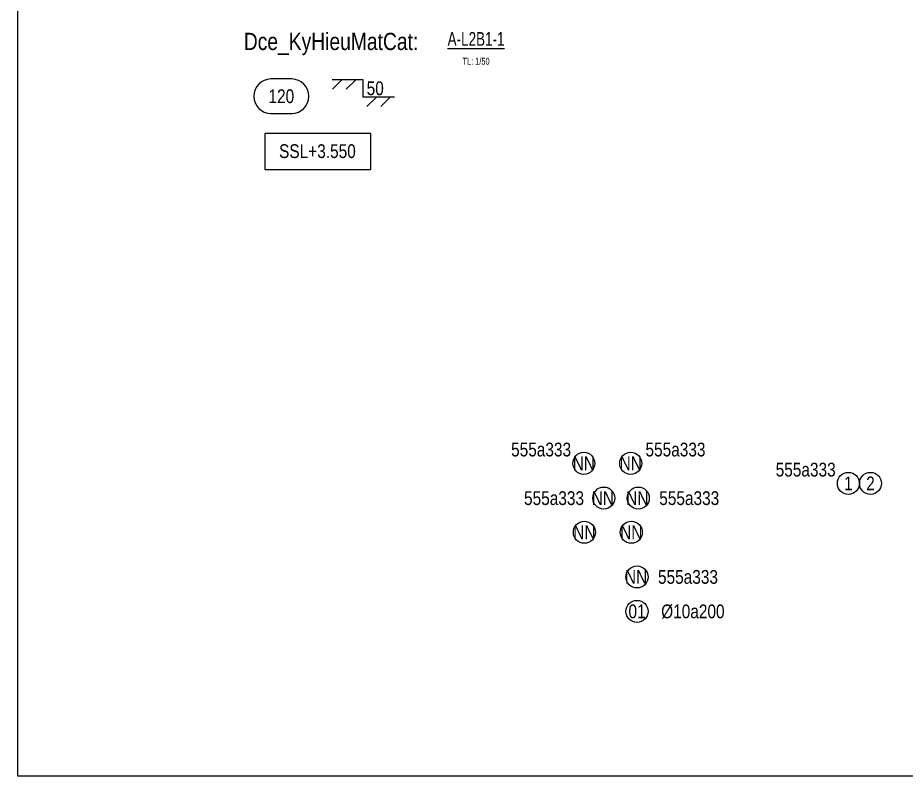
# Model space of a CAD drawing. Header units: millimetres. Extents: x -15569 to 41958, y -841 to 21330.
# Drawn here: x 0 to 12885, y 0 to 10999 of the extents above; entities that cross this region are included whole.
import ezdxf
from ezdxf.enums import TextEntityAlignment as Align

# ---------------------------------------------------------------- set-up
doc = ezdxf.new("R2010")
doc.units = ezdxf.units.MM
doc.layers.add('DCE_NAME', color=2, linetype='Continuous', lineweight=25)
doc.layers.add('Dce_ViTriThep', color=7, linetype='Continuous', lineweight=13)
doc.styles.add('Dce_Text', font='arial.ttf', dxfattribs={"width": 0.8})
doc.styles.add('Dce_Text2', font='arial.ttf', dxfattribs={"width": 0.8})

# ---------------------------------------------------------------- blocks, each defined once
blk = doc.blocks.new('Dce_KhMatCat')
at = {"color": 2, "linetype": 'ByBlock', "lineweight": -2, "style": 'Dce_Text2', "width": 0.7}
blk.add_attdef('TENMATCAT', text='', height=2, dxfattribs=at).set_placement((0, 0.74), align=Align.CENTER)
at = {"color": 2, "lineweight": 25, "style": 'Dce_Text2', "width": 0.7}
blk.add_attdef('TL', text='', height=1, dxfattribs=at).set_placement((0, -2), align=Align.CENTER)
blk = doc.blocks.new('*U97')
blk.add_lwpolyline([(-1.5, -2.5), (1.5, -2.5, 1), (1.5, 2.5), (-1.5, 2.5, 1)], format="xyb", close=True)
at = {"lineweight": 25, "style": 'Dce_Text', "width": 0.8}
blk.add_attdef('200', text='', height=2, dxfattribs=at).set_placement((0, 0), align=Align.MIDDLE_CENTER)
blk = doc.blocks.new('*U98')
for p, q in [((-3, 2.5), (-4.41, 1.09)), ((-1, 2.5), (-2.41, 1.09)), ((2, 0), (0.59, -1.41)), ((4, 0), (2.59, -1.41))]:
    blk.add_line(p, q)
blk.add_lwpolyline([(-4.44, 2.5), (0, 2.5), (0, 0), (4.59, 0)])
at = {"lineweight": 25, "style": 'Dce_Text', "width": 0.8, "flags": 8}
blk.add_attdef('50', text='', height=2, dxfattribs=at).set_placement((0.54, -0.36), align=Align.BOTTOM_LEFT)
blk = doc.blocks.new('*U99')
blk.add_lwpolyline([(-7.76, 7.16), (-7.76, 1.92), (7.6, 1.92), (7.6, 7.16)], close=True)
at = {"lineweight": 25, "style": 'Dce_Text', "width": 0.8, "flags": 8}
blk.add_attdef('LEVEL', text='', height=2, dxfattribs=at).set_placement((-0.15, 4.59), align=Align.MIDDLE_CENTER)
blk = doc.blocks.new('Dce_KhtSHTPhai')
at = {"color": 2}
blk.add_circle((-1.6, 0), 1.6, dxfattribs=at)
at = {"color": 2, "style": 'Dce_Text', "width": 0.8}
blk.add_attdef('SH', text='', height=2, dxfattribs=at).set_placement((-1.6, 0), align=Align.MIDDLE_CENTER)
blk = doc.blocks.new('Dce_KhtSHTTrai')
at = {"color": 2}
blk.add_circle((1.6, 0), 1.6, dxfattribs=at)
at = {"color": 2, "style": 'Dce_Text', "width": 0.8}
blk.add_attdef('SH', text='', height=2, dxfattribs=at).set_placement((1.6, 0), align=Align.MIDDLE_CENTER)
blk = doc.blocks.new('Dce_KhtThepLop1Phai')
at = {"color": 2}
for centre in [(1.6, 0), (4.8, 0)]:
    blk.add_circle(centre, 1.6, dxfattribs=at)
at = {"color": 2, "style": 'Dce_Text', "width": 0.8}
blk.add_attdef('DKVAKC', text='', height=2, dxfattribs=at).set_placement((-0.25, 1), align=Align.RIGHT)
for tag, p in [('SH', (1.6, 0)), ('SH2', (4.8, 0))]:
    blk.add_attdef(tag, text='', height=2, dxfattribs=at).set_placement(p, align=Align.MIDDLE_CENTER)
blk = doc.blocks.new('Dce_KhtMcThepChu')
at = {"color": 2}
blk.add_circle((-1.6, 0), 1.6, dxfattribs=at)
at = {"color": 2, "style": 'Dce_Text', "width": 0.8}
for tag, p in [('DKVAKC', (0.54, 1)), ('DKVAKC2', (2.04, -3))]:
    blk.add_attdef(tag, p, '', height=2, dxfattribs=at)
blk.add_attdef('SH', text='', height=2, dxfattribs=at).set_placement((-1.6, 0), align=Align.MIDDLE_CENTER)
blk = doc.blocks.new('Dce_KhtMcThepTangCuong')
at = {"color": 2}
blk.add_circle((1.6, 0), 1.6, dxfattribs=at)
at = {"color": 2, "style": 'Dce_Text', "width": 0.8}
for tag, p in [('DKVAKC', (-0.25, 1)), ('DKVAKC2', (-1.75, -3))]:
    blk.add_attdef(tag, text='', height=2, dxfattribs=at).set_placement(p, align=Align.RIGHT)
blk.add_attdef('SH', text='', height=2, dxfattribs=at).set_placement((1.6, 0), align=Align.MIDDLE_CENTER)
blk = doc.blocks.new('*U128')
at = {"color": 2}
blk.add_circle((2.5, 0), 1.6, dxfattribs=at)
at = {"color": 2, "style": 'Dce_Text', "width": 0.8}
blk.add_attdef('DKVAKC', text='', height=2, dxfattribs=at).set_placement((-0.37, -1), align=Align.RIGHT)
blk.add_attdef('SH', text='', height=2, dxfattribs=at).set_placement((2.36, -1), align=Align.CENTER)
at = {"layer": 'Dce_ViTriThep', "color": 2, "style": 'Dce_Text', "width": 0.8}
blk.add_attdef('VITRI', text='', height=2, dxfattribs=at).set_placement((-15, -1), align=Align.RIGHT)
blk = doc.blocks.new('*U129')
at = {"color": 2}
blk.add_circle((-5.6, -3.5), 1.6, dxfattribs=at)
at = {"color": 2, "style": 'Dce_Text', "width": 0.8}
blk.add_attdef('SH', text='', height=2, dxfattribs=at).set_placement((-5.74, -4.5), align=Align.CENTER)
blk.add_attdef('DKVAKC', (-2.56, -4.5), '', height=2, dxfattribs=at)
at = {"layer": 'Dce_ViTriThep', "color": 2, "style": 'Dce_Text', "width": 0.8}
blk.add_attdef('VITRI', text='', height=2, dxfattribs=at).set_placement((15.57, -9), align=Align.CENTER)
blk = doc.blocks.new('*U130')
at = {"color": 2}
blk.add_circle((-7.6, -3.5), 1.6, dxfattribs=at)
at = {"color": 2, "style": 'Dce_Text', "width": 0.8}
blk.add_attdef('SH', text='', height=2, dxfattribs=at).set_placement((-7.74, -4.5), align=Align.CENTER)
blk.add_attdef('DKVAKC', (-4.56, -4.5), '', height=2, dxfattribs=at)
at = {"layer": 'Dce_ViTriThep', "color": 2, "style": 'Dce_Text', "width": 0.8}
blk.add_attdef('VITRI', text='', height=2, dxfattribs=at).set_placement((12.83, -4.5), align=Align.CENTER)
blk = doc.blocks.new('*U131')
at = {"color": 2}
blk.add_circle((-2.5, -0.02), 1.6, dxfattribs=at)
at = {"color": 2, "style": 'Dce_Text', "width": 0.8}
blk.add_attdef('SH', text='', height=2, dxfattribs=at).set_placement((-2.5, -0.02), align=Align.MIDDLE_CENTER)
blk.add_attdef('DKVAKC', text='', height=2, dxfattribs=at).set_placement((1, -0.02), align=Align.MIDDLE_LEFT)
at = {"layer": 'Dce_ViTriThep', "color": 2, "style": 'Dce_Text', "width": 0.8}
blk.add_attdef('VITRI', text='', height=2, dxfattribs=at).set_placement((18.57, -1.27), align=Align.CENTER)
blk = doc.blocks.new('Block_ALL')
blk.add_lwpolyline([(0, 20917), (41958.1, 20917), (41958.1, 0), (0, 0)], close=True)
at = {"xscale": 100, "yscale": 100, "zscale": 100}
for name, p, values in [('Dce_KhMatCat', (6646.7, 10517.8), {'TL': 'TL: 1/50', 'TENMATCAT': '%%uA-L2B1-1'}), ('Dce_KhtMcThepTangCuong', (8049.3, 4537.4), {'SH': 'NN', 'DKVAKC': '555a333'}), ('Dce_KhtMcThepChu', (9049.3, 4537.4), {'DKVAKC': '555a333', 'SH': 'NN'}), ('Dce_KhtThepLop1Phai', (11886.6, 4246.3), {'SH2': '2', 'DKVAKC': '555a333', 'SH': '1'}), ('*U128', (8249, 4032.7), {'DKVAKC': '555a333', 'SH': 'NN'}), ('*U129', (9558.8, 4382.7), {'DKVAKC': '555a333', 'SH': 'NN'}), ('Dce_KhtSHTTrai', (8057.1, 3537.5), {'SH': 'NN'}), ('Dce_KhtSHTPhai', (9057.1, 3537.5), {'SH': 'NN'}), ('*U130', (9740.6, 3240.5), {'DKVAKC': '555a333', 'SH': 'NN'}), ('*U131', (9230.8, 2392.6), {'DKVAKC': '%%C10a200', 'SH': '01'})]:
    blk.add_blockref(name, p, dxfattribs=at).add_auto_attribs(values)
at = {"layer": 'DCE_NAME', "xscale": 100, "yscale": 100, "zscale": 100}
blk.add_blockref('*U97', (3822.2, 9860.9), dxfattribs=at).add_auto_attribs({'200': '120'})
at = {"layer": 'DCE_NAME', "extrusion": (-3.18175e-08, -7.78244e-08, 1)}
ref = blk.add_blockref('*U98', (5005.3, 9852.2, 0), dxfattribs=dict(at, xscale=100, yscale=100, zscale=100))
ref.add_attrib('50', '50', dxfattribs={"layer": '0', "lineweight": 25, "extrusion": (-3.18175e-08, -7.78244e-08, 1), "height": 200, "style": 'Dce_Text', "width": 0.8}).set_placement((5059.7, 9816.2, 0), align=Align.BOTTOM_LEFT)
at = {"layer": 'DCE_NAME'}
ref = blk.add_blockref('*U99', (4361, 8605.7), dxfattribs=dict(at, xscale=100, yscale=100, zscale=100))
ref.add_attrib('LEVEL', 'SSL+3.550', dxfattribs={"layer": '0', "lineweight": 25, "height": 200, "style": 'Dce_Text', "width": 0.8}).set_placement((4345.9, 9064.4), align=Align.MIDDLE_CENTER)
at = {"insert": (4543.3, 10617.9), "char_height": 250, "attachment_point": 5, "style": 'Dce_Text'}
blk.add_mtext('Dce_KyHieuMatCat:', dxfattribs=at)

msp = doc.modelspace()

# ---------------------------------------------------------------- block references
msp.add_blockref('Block_ALL', (0, 0))

doc.saveas('drawing.dxf')
